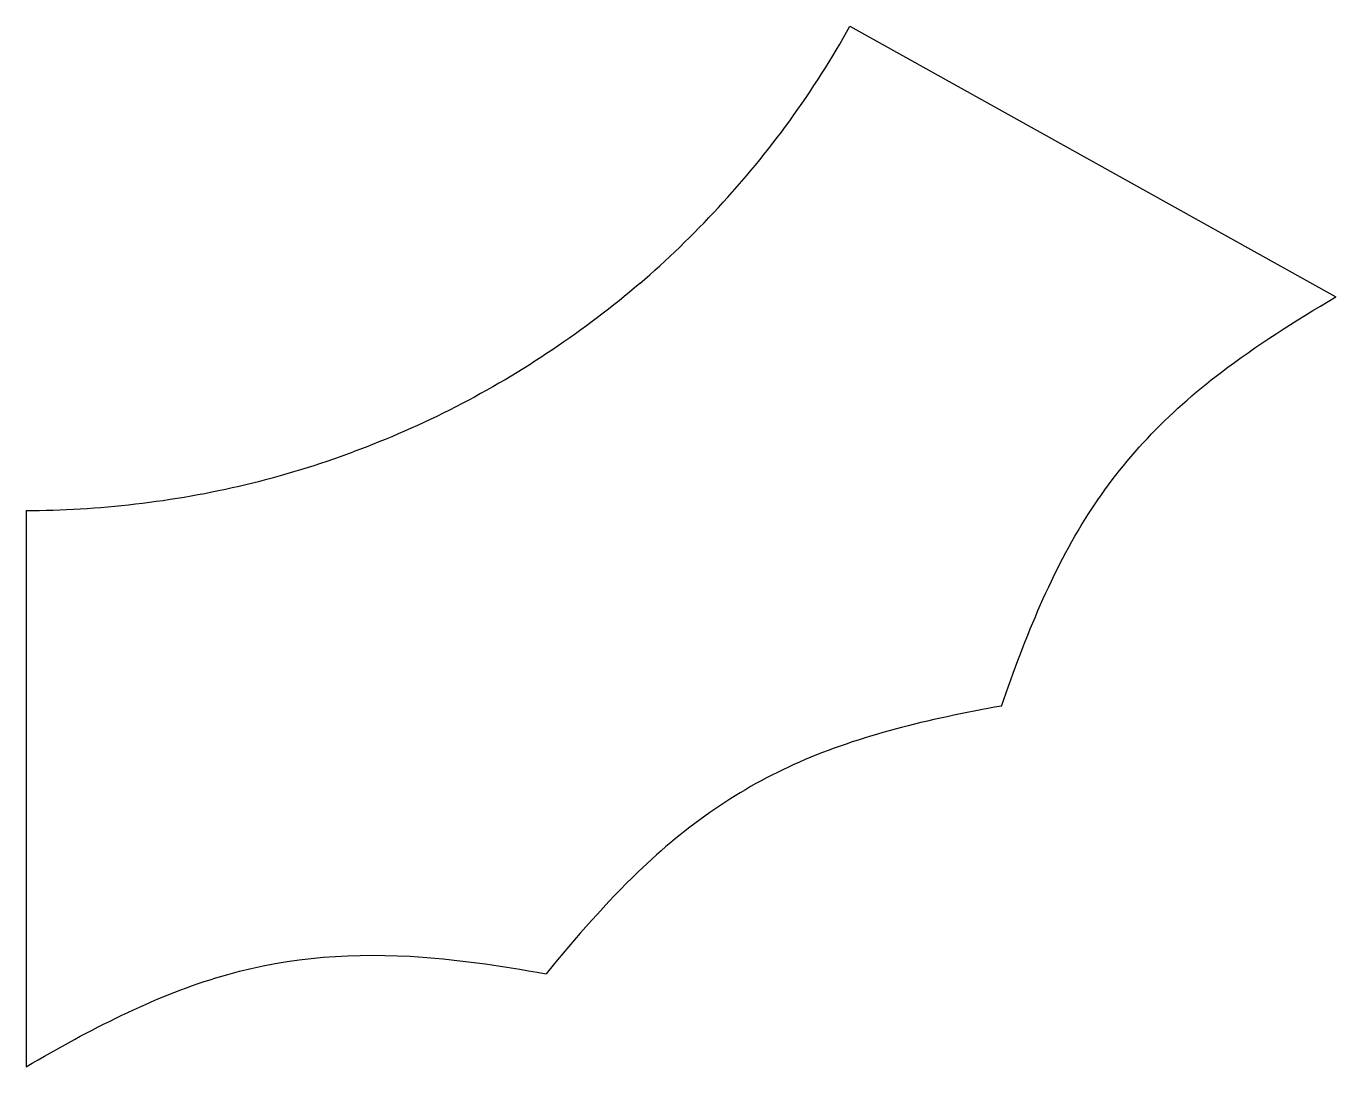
# Model space of a CAD drawing. Header units: millimetres. Extents: x 0 to 82.1, y 2.9 to 68.1.
import ezdxf

# ---------------------------------------------------------------- set-up
doc = ezdxf.new("R2010")
doc.units = ezdxf.units.MM
doc.layers.get('0').update_dxf_attribs({"linetype": 'CONTINUOUS'})

msp = doc.modelspace()

# ---------------------------------------------------------------- linework, layer by layer
for p, q in [((51.66, 68.088), (82.125, 51.115)), ((0, 37.733), (0, 2.859)), ((0, 37.733), (0, 2.859))]:
    msp.add_line(p, q)
for points, knots in [([(38.472, 51.958), (41.853, 54.854), (45.134, 58.374), (47.879, 62.16), (49.284, 64.099), (50.55, 66.096), (51.66, 68.088)], [0, 0, 0, 0, 0.661318, 0.661318, 0.661318, 1, 1, 1, 1]), ([(38.472, 51.958), (35.091, 49.062), (31.11, 46.36), (26.947, 44.229), (24.815, 43.138), (22.647, 42.194), (20.509, 41.403)], [0, 0, 0, 0, 0.661318, 0.661318, 0.661318, 1, 1, 1, 1]), ([(61.16, 25.473), (62.696, 29.929), (64.36, 33.975), (66.573, 37.449), (68.777, 40.909), (71.545, 43.811), (74.947, 46.402), (77.119, 48.057), (79.541, 49.594), (82.125, 51.115)], [-0.944815, -0.944815, -0.944815, -0.944815, -0.226907, -0.226907, -0.226907, 0.488084, 0.488084, 0.488084, 0.944815, 0.944815, 0.944815, 0.944815]), ([(0, 37.733), (4.452, 37.733), (9.233, 38.271), (13.781, 39.361), (16.11, 39.919), (18.37, 40.612), (20.509, 41.403)], [0, 0, 0, 0, 0.661318, 0.661318, 0.661318, 1, 1, 1, 1]), ([(0, 37.733), (4.452, 37.733), (9.233, 38.271), (13.781, 39.361), (16.11, 39.919), (18.37, 40.612), (20.509, 41.403)], [0, 0, 0, 0, 0.661318, 0.661318, 0.661318, 1, 1, 1, 1]), ([(61.16, 25.473), (56.521, 24.639), (52.267, 23.617), (48.495, 21.963), (44.738, 20.316), (41.445, 18.026), (38.363, 15.063), (36.394, 13.17), (34.503, 11.013), (32.604, 8.693)], [-0.944815, -0.944815, -0.944815, -0.944815, -0.226907, -0.226907, -0.226907, 0.488084, 0.488084, 0.488084, 0.944815, 0.944815, 0.944815, 0.944815]), ([(0, 2.859), (4.065, 5.243), (7.961, 7.234), (11.902, 8.432), (15.827, 9.626), (19.817, 10.029), (24.086, 9.784), (26.813, 9.628), (29.652, 9.219), (32.604, 8.693)], [-0.944815, -0.944815, -0.944815, -0.944815, -0.226907, -0.226907, -0.226907, 0.488084, 0.488084, 0.488084, 0.944815, 0.944815, 0.944815, 0.944815]), ([(0, 2.859), (4.065, 5.243), (7.961, 7.234), (11.902, 8.432), (15.827, 9.626), (19.817, 10.029), (24.086, 9.784), (26.813, 9.628), (29.652, 9.219), (32.604, 8.693)], [-0.944815, -0.944815, -0.944815, -0.944815, -0.226907, -0.226907, -0.226907, 0.488084, 0.488084, 0.488084, 0.944815, 0.944815, 0.944815, 0.944815])]:
    msp.add_open_spline(points, degree=3, knots=knots)

doc.saveas('drawing.dxf')
